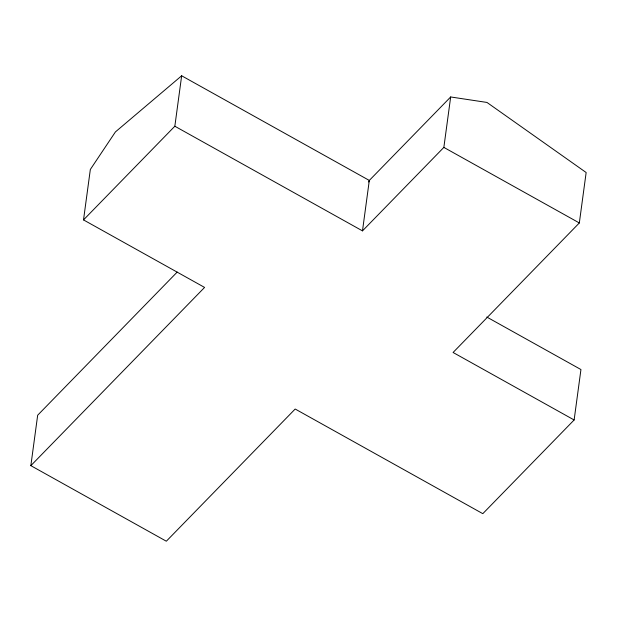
<?xml version="1.0" encoding="UTF-8"?>
<svg xmlns="http://www.w3.org/2000/svg" width="617" height="617" viewBox="0 0 617 617"><rect width="100%" height="100%" fill="white"/><g stroke="black" fill="none" stroke-linecap="round" stroke-linejoin="round"><path stroke-width="0.93" d="M486.798 317.038L580.944 369.544L574.126 419.976L482.803 513.668L295.181 409.025L166.328 541.217L30.85 465.658L37.668 415.218L177.195 272.082M30.85 465.658L204.582 287.422L83.519 219.907L90.337 169.467L115.418 131.922L181.66 75.783L369.305 180.434L362.488 230.874L174.842 126.223L181.66 75.783M362.488 230.874L443.854 147.394L450.672 96.962L486.975 102.445L586.15 172.521L579.332 222.953L453.086 352.477L574.126 419.976M368.642 182.007L369.305 180.434L450.672 96.962M83.519 219.907L174.842 126.223M443.854 147.394L579.332 222.953"/></g></svg>
